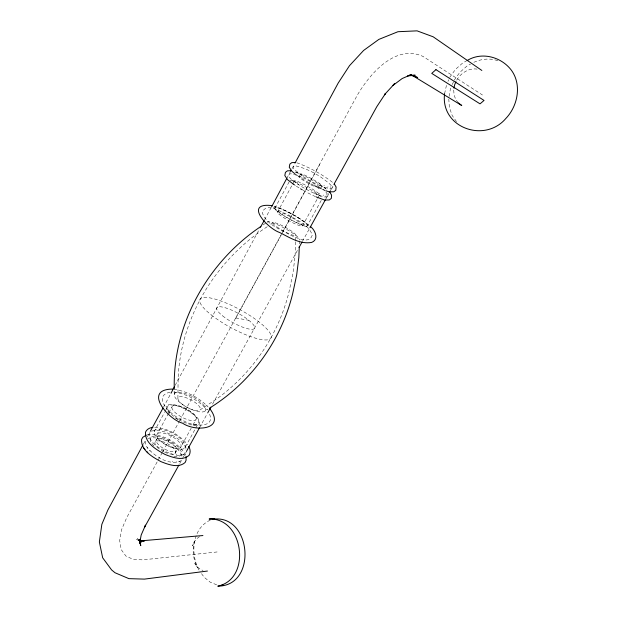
<?xml version="1.0" encoding="UTF-8"?>
<svg xmlns="http://www.w3.org/2000/svg" width="617" height="617" viewBox="0 0 617 617"><rect width="100%" height="100%" fill="white"/><g stroke="black" fill="none" stroke-linecap="round" stroke-linejoin="round"><path stroke-width="0.46" stroke-dasharray="3.08 2.31" d="M182.069 455.732L181.845 456.148M185.972 448.667L185.74 449.083M174.218 394.456L174.249 390.692M177.912 398.289L178.097 378.784C180.526 317.169 216.251 259.549 267.67 226.447M326.447 194.016L326.185 194.494M330.92 185.91L330.658 186.388M145.273 441.132L145.489 444.51L147.648 448.135M295.659 241.779L295.057 256.171L292.936 273.539L288.98 292.034C278.398 334.915 252.268 373.563 216.282 399.199L199.9 410.02A12.548 4.242 28.3 0 1 180.997 403.217A12.548 4.242 28.3 0 1 186.488 397.872A12.548 4.242 28.3 0 1 199.9 410.02M295.697 240.823L295.944 235.1M299.422 243.885L299.538 241.139M314.315 193.322L323.763 196.962L326.586 197L327.496 196.322L327.72 194.54L325.884 192.057M319.645 185.416L329.617 188.856L331.105 188.817L332.015 188.139L332.216 186.388C322.205 176.454 308.292 168.626 294.494 165.595L293.283 166.783L293.206 167.932L293.97 169.212L302.376 175.907M315.086 191.447L314.847 191.879M319.66 183.11L319.421 183.55M186.025 448.019C181.807 439.99 173.315 435.255 165.148 432.062C160.335 430.72 151.983 428.021 149.144 433.952C149.353 442.983 159.14 447.996 166.073 451.852C171.966 454.097 179.848 457.675 185.586 453.287L185.617 452.901M327.496 196.322L328.9 193.437M332.015 188.139L332.972 186.064M179.632 461.231L179.3 461.832M183.581 454.066L183.249 454.675M326.1 195.797L325.714 196.491M330.643 187.568L330.257 188.27M176.477 461.655L176.161 462.233M180.442 454.467L180.125 455.045M172.428 461.277L172.151 461.771M176.393 454.058L176.123 454.559M319.668 193.499L319.351 194.077M324.233 185.193L323.917 185.771M323.424 194.98L323.061 195.643M327.982 186.712L327.612 187.375M444.595 93.661L446.615 84.614M449.076 96.399L450.387 89.018L451.906 85.485M448.004 81.375L448.698 79.755M452.284 84.606L453.796 81.074M185.586 453.287L186.133 452.03M264.57 219.752L271.133 207.59M143.406 444.147L145.936 439.458M147.27 436.983L150.656 430.712M175.128 385.355L259.58 228.807M286.704 178.514L290.152 172.128M292.011 168.672L294.61 163.867M154.057 431.746L164.515 412.403M164.97 411.562L167.246 407.351M274.873 208.23L289.705 180.789M156.811 434.885L168.665 412.989M168.811 412.719L172.444 406.001M277.38 212.31L292.227 184.899M292.682 184.059L294.502 180.688M155.43 441.625L156.733 439.219M299.152 176.616L300.649 173.863M163.405 407.359L170.616 393.908M162.31 452.462L126.755 517.609L121.557 529.702L119.683 540.631L121.194 549.585L125.876 555.986L133.311 559.457L142.882 559.866L219.035 551.752M162.772 451.621L179.393 421.164M179.855 420.316L282.293 232.632M282.748 231.791L357.436 94.956C369.961 73.77 395.489 43.714 423.139 56.502L482.463 95.01M235.709 318.38L319.706 164.5M175.066 453.341L176.385 450.942A11.515 4.396 28.2 0 0 164.33 439.381A11.515 4.396 28.2 0 0 158.854 445.027A11.515 4.396 28.2 0 0 176.385 450.942M320.439 188.74L321.951 185.987A12.34 1.28 29 0 0 307.443 176.47A12.34 1.28 29 0 0 304.436 177.326A12.34 1.28 29 0 0 321.951 185.987M180.573 447.495A13.551 5.106 28.2 0 0 166.328 433.936A13.551 5.106 28.2 0 0 159.98 440.515A13.551 5.106 28.2 0 0 180.573 447.495L191.177 428.221M193.021 424.874L195.79 419.845A13.651 4.751 28.3 0 0 181.244 406.518A13.651 4.751 28.3 0 0 175.182 412.542A13.651 4.751 28.3 0 0 195.79 419.845M302.392 226.015A14.361 2.082 28.9 0 0 285.748 214.438A14.361 2.082 28.9 0 0 281.799 216.359A14.361 2.082 28.9 0 0 302.392 226.015L317.184 199.129M317.647 198.288L319.498 194.926A14.476 1.62 28.9 0 0 302.5 183.65A14.476 1.62 28.9 0 0 298.913 184.869A14.476 1.62 28.9 0 0 319.498 194.926M184.745 448.035A17.484 6.563 28.2 0 0 166.266 430.558A17.484 6.563 28.2 0 0 158.191 439.057A17.484 6.563 28.2 0 0 184.745 448.035L195.342 428.807M195.805 427.974L198.111 423.794M307.173 225.93A18.541 2.638 28.9 0 0 285.602 210.999A18.541 2.638 28.9 0 0 280.65 213.474A18.541 2.638 28.9 0 0 307.173 225.93L321.295 200.324M179.786 463.467L182.871 457.883M183.264 457.166L185.293 453.495M199.553 427.674L207.397 413.467M212.549 404.135L297.649 250.032M302.376 241.463L309.503 228.552M325.807 199.029L327.164 196.568M329.864 191.679L331.684 188.386M449.731 77.326L455.469 69.382L462.765 62.926L466.12 61.106M454.181 80.187L459.881 72.312L467.138 65.911L470.478 64.114M456.649 80.156C461.038 72.567 470.432 66.829 479.255 69.621M199.561 536.613L196.599 538.803L194.216 541.957L192.581 545.86L194.363 541.271C192.003 550.156 193.229 559.781 197.679 567.817L194.771 563.475L197.332 566.9L200.44 569.406L203.024 570.47M181.359 460.614C169.482 466.39 154.636 456.295 146.977 447.356M263.089 224.92L266.074 222.822M270.786 224.256L273.13 222.621M205.176 410.976A17.662 5.946 28.4 0 0 186.195 393.893A17.662 5.946 28.4 0 0 178.614 401.443A17.662 5.946 28.4 0 0 205.176 410.976L208.006 409.11M473.825 62.317C481.206 58.947 490.16 57.797 497.865 60.798M147.818 438.371C161.006 435.378 178.313 444.479 182.539 457.521M210.212 520.139C191.663 528.661 190.136 554.884 199.461 570.91M147.178 434.715C162.271 433.489 178.19 442.034 185.709 455.153M170.153 392.119C149.561 396.908 174.688 418.125 183.611 420.686C191.1 425.954 216.86 429.563 209.063 412.881M154.713 427.311C167.462 428.144 179.855 434.73 187.691 444.818M173.786 392.003C186.457 393.746 198.497 400.232 207.027 409.742M173.701 389.227C186.673 391.139 199.044 397.564 208.13 406.996M235.725 317.948L248.821 320.285M274.056 206.124C286.627 210.382 298.605 216.837 308.909 225.228M296.785 162.78C309.873 167.462 322.205 174.364 333.195 182.863M298.088 173.076L295.204 171.912M301.559 177.233L293.021 173.955L290.067 173.809L288.833 175.035L288.756 176.177L290.453 178.621L298.713 184.73M323.231 189.674L324.928 190.368M216.652 584.839L210.127 582.109L204.273 577.35L199.993 571.627M139.087 540.677L136.627 539.443L138.694 541.078M293.36 184.128L295.358 185.532M292.558 180.38L295.713 182.609M294.51 173.439L296.97 175.205M319.305 187.128L323.678 190.283M323.809 187.252L328.097 190.499M149.63 450.441L150.139 451.042M458.207 102.823L455.577 99.144L454.05 94.733L453.719 89.889M456.526 121.642L452.184 115.495L449.353 107.258L448.806 99.144M139.072 540.723L137.082 537.847L139.041 540.739M267.192 222.436A18.471 2.908 28.8 0 1 284.568 228.251A18.471 2.908 28.8 0 1 299.392 240.052M315.542 196.638A18.672 2.129 28.9 0 1 303.124 190.298M298.99 187.853A18.672 2.129 28.9 0 1 292.481 183.488M289.982 180.303A18.672 2.129 28.9 0 1 306.819 187.499A18.672 2.129 28.9 0 1 322.336 198.111M313.529 186.133A12.332 1.319 28.9 0 1 298.967 176.801A12.332 1.319 28.9 0 1 313.39 183.234A12.332 1.319 28.9 0 1 318.125 188.185M324.851 190.229A18.711 1.967 28.9 0 1 320.084 188.362M313.737 185.285A18.711 1.967 28.9 0 1 295.551 174.087M295.751 172.297A18.711 1.967 28.9 0 1 311.215 179.454A18.711 1.967 28.9 0 1 325.822 188.864M178.251 419.336A17.6 6.162 28.3 0 1 171.341 404.983A17.6 6.162 28.3 0 1 197.54 418.928A17.6 6.162 28.3 0 1 182.37 421.527M181.537 421.126A17.6 6.162 28.3 0 1 179.053 419.799M169.845 413.467A18.672 6.532 28.3 0 1 173.408 404.598A18.672 6.532 28.3 0 1 197.232 417.64A18.672 6.532 28.3 0 1 190.892 424.99M177.951 419.614A18.672 6.532 28.3 0 1 173.932 416.953M163.937 451.829A11.507 4.419 28.2 0 1 156.818 440.962A11.507 4.419 28.2 0 1 174.565 449.508A11.507 4.419 28.2 0 1 164.616 452.153M153.995 446.052A17.453 6.679 28.2 0 1 156.224 436.273A17.453 6.679 28.2 0 1 178.799 447.873A17.453 6.679 28.2 0 1 173.917 456.287M312.194 235.216C309.549 244.702 296.499 237.537 290.684 235.316C280.627 229.277 265.95 224.665 262.202 212.379C266.559 201.528 282.077 212.873 288.71 215.063C296.993 220.508 309.31 224.742 312.194 235.216M276.871 226.863A13.134 2.044 28.8 0 0 295.767 235.617A13.134 2.044 28.8 0 0 280.619 224.912A13.134 2.044 28.8 0 0 276.871 226.863M280.018 213.281A19.667 2.8 28.9 0 0 308.145 226.493A19.667 2.8 28.9 0 0 285.247 210.644A19.667 2.8 28.9 0 0 280.018 213.281M211.384 315.002A40.444 10.073 28.6 0 0 270.493 338.671A40.444 10.073 28.6 0 0 224.542 302.369A40.444 10.073 28.6 0 0 211.384 315.002M222.621 315.873A21.487 5.345 28.6 0 0 254.196 328.722A21.487 5.345 28.6 0 0 230.172 309.503A21.487 5.345 28.6 0 0 222.621 315.873"/><path stroke-width="0.93" d="M174.264 388.803C172.644 324.395 207.775 262.055 260.852 226.485M299.299 246.63L298.836 257.436L296.692 274.912L292.659 293.746C281.074 340.808 250.695 382.741 209.418 408.176M139.743 540.916L139.82 539.304L140.745 545.659L139.774 542.304M444.595 93.661C440.199 127.572 484.538 143.537 505.824 118.495C518.874 104.944 522.537 81.089 508.531 66.906C497.834 55.931 480.242 52.275 466.961 60.659M454.012 88.231L454.606 84.915L455.963 81.745M139.635 543.322L141.177 535.032L145.512 525.144L144.386 527.574L178.853 465.156M171.048 393.222L174.279 386.921M271.603 206.826L286.704 178.514M290.584 171.325L291.147 170.277M295.042 163.065L338.185 83.071L349.477 65.71L363.614 50.447L378.869 39.395L397.95 31.722L417.069 30.85L433.173 36.804L481.854 70.469M142.951 444.996L107.867 510.02L101.844 524.35L99.36 541.957L102.669 557.783L111.584 569.907L114.986 572.738L128.907 578.646L144.44 579.108L207.435 571.049M150.656 430.712L162.95 408.192M186.411 451.467L199.553 427.674M207.775 412.781L210.829 407.243M299.044 247.502L301.96 242.219M309.927 227.789L325.352 199.854M329.355 192.612L329.864 191.679M333.882 184.414L376.817 106.656L385.239 93.853L384.399 94.771L394.664 83.588L392.99 85.416L402.222 78.506L411.377 74.541L407.397 75.968L415.226 75.228L411.524 75.197M260.405 227.272L264.192 220.57M146.329 435.132L142.843 437.245L141.601 439.42C140.792 450.449 152.654 457.12 161.052 461.678C168.372 464.524 178.328 468.488 185.131 462.488L186.11 460.182L185.964 456.58M212.927 519.252C251.296 513.622 258.037 586.111 217.786 586.15C251.875 579.101 243.769 517.424 209.14 519.036L214.731 518.666M141.339 540.808L202.924 535.548M152.862 427.458C149.823 427.527 146.622 429.339 145.465 432.232C144.848 443.237 156.618 449.862 165.017 454.436C172.313 457.266 182.254 461.315 189.072 455.361C190.668 452.647 190.429 449.022 188.648 446.453M295.157 162.518L291.856 162.61L289.843 164.153L289.265 167.3L292.026 171.426L294.51 173.439M290.723 170.739L287.437 170.824L285.424 172.359L284.823 175.552L287.561 179.701L293.36 184.128M172.853 389.08C142.219 389.165 168.348 419.653 182.593 423.185C194.841 431.831 225.899 430.172 209.957 408.894M141.632 540.901L144.347 541.016L139.573 540.615M221.711 585.201L223.4 585.317M272.413 205.685C242.982 201.828 267.431 228.467 279.64 232.486C289.481 237.483 300.101 244.463 311.6 242.427C319.274 239.635 315.233 229.879 310.235 226.416M411.477 75.482L417.663 77.518L413.22 75.976L461.771 105.515L458.207 102.823M139.997 541.333L141.548 541.919L139.905 541.094M325.776 190.715L328.961 191.779L333.743 191.81L335.795 190.283L336.103 187.013L334.437 184.182M316.189 196.908L324.426 199.993L329.223 199.985L331.267 198.466L331.391 197.671L331.599 195.157L329.933 192.334M146.638 451.405L147.795 452.755M143.53 447.772L145.041 449.531M318.619 187.691A18.711 1.967 28.9 0 1 314.593 185.717M302.276 189.812A18.672 2.129 28.9 0 1 300.595 188.825M435.941 69.644L431.738 73.392L480.034 103.857L484.036 100.432L435.941 69.644"/></g></svg>
